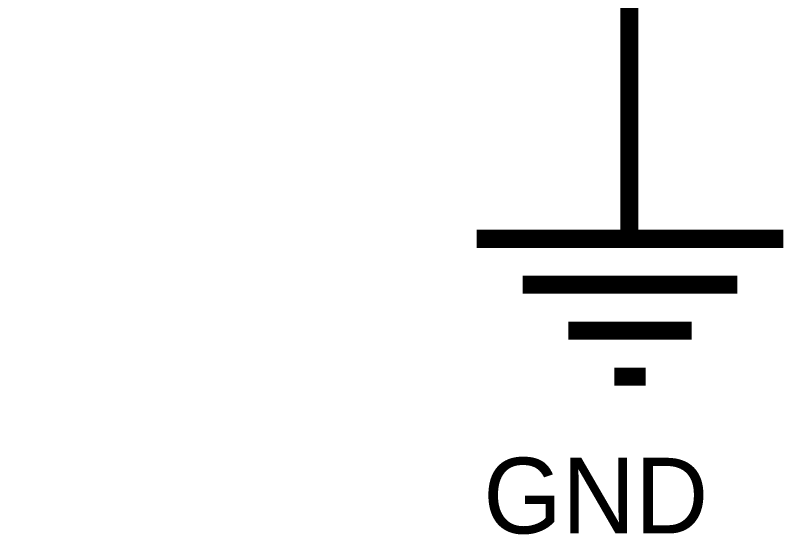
# Model space of a CAD drawing. Header units: millimetres. Extents: x 0 to 800, y 0 to 567.
# Drawn here: x 467.83 to 480.7, y 177.56 to 186.16 of the extents above; entities that cross this region are included whole.
import ezdxf

# ---------------------------------------------------------------- set-up
doc = ezdxf.new("R2010")
doc.units = ezdxf.units.MM
doc.layers.add('Sheet', color=255, linetype='Continuous')

msp = doc.modelspace()

# ---------------------------------------------------------------- linework, layer by layer
at = {"layer": 'Sheet', "const_width": 0.3}
for points in [[(452.016, 223.92), (452.016, 186.985), (477.999, 186.985), (477.999, 184.991)], [(477.999, 184.991), (477.999, 182.46)], [(475.468, 182.46), (480.553, 182.46)], [(476.23, 181.699), (479.791, 181.699)], [(476.991, 180.937), (479.03, 180.937)], [(477.753, 180.176), (478.268, 180.176)]]:
    msp.add_lwpolyline(points, dxfattribs=at)

# ---------------------------------------------------------------- texts
at = {"layer": 'Sheet'}
msp.add_text('GND', height=1.2543, dxfattribs=at).set_placement((475.58, 177.577))

doc.saveas('drawing.dxf')
